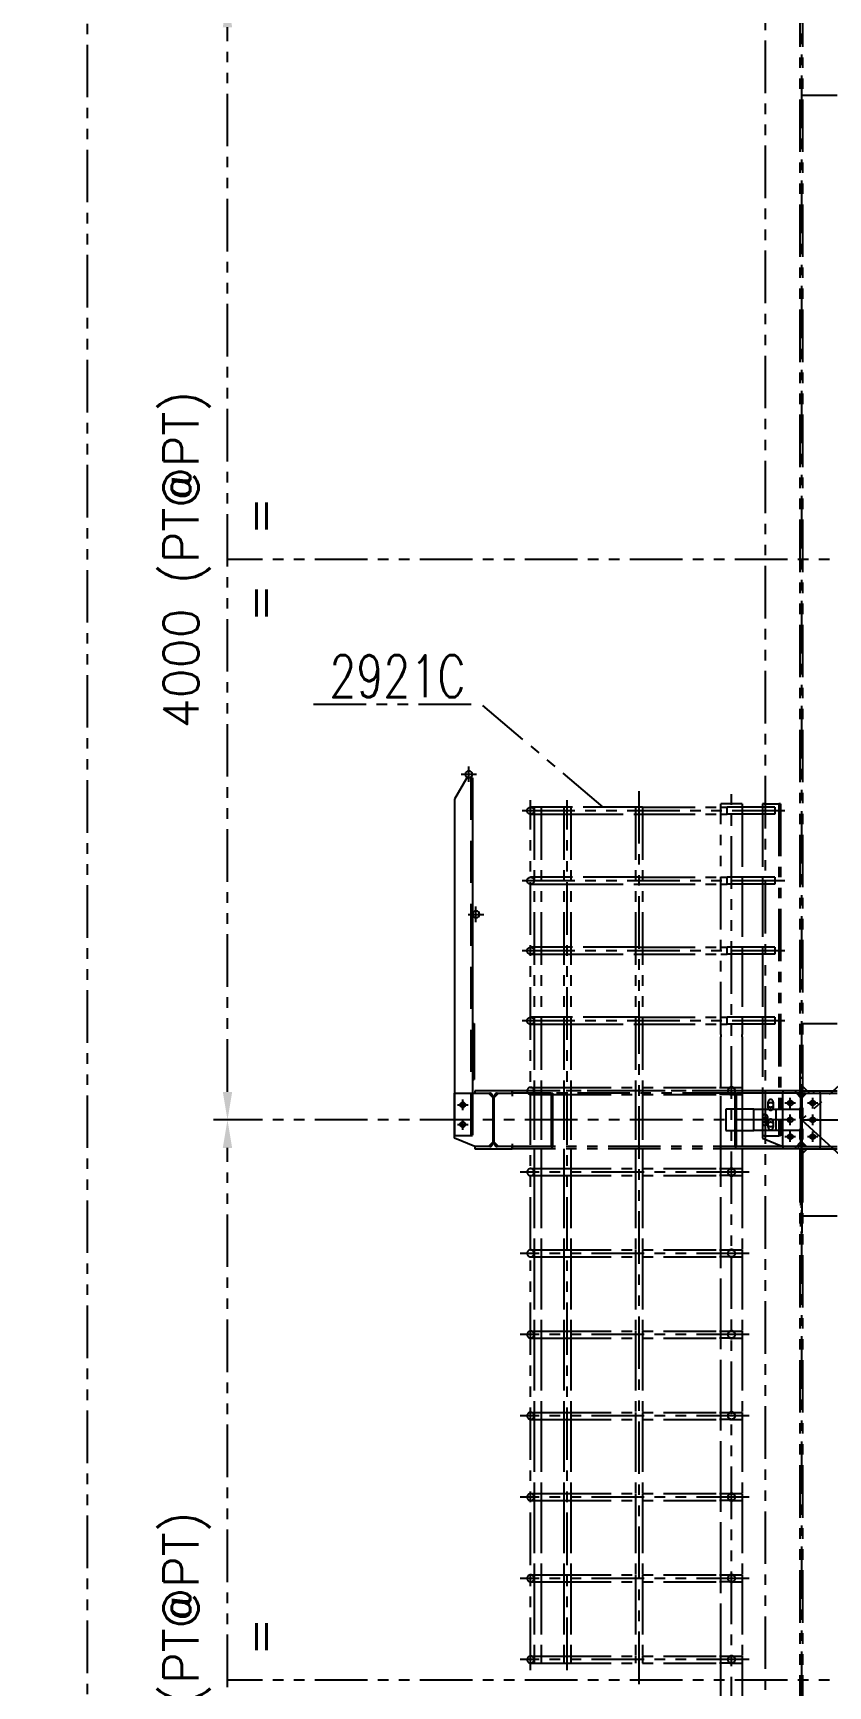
# Model space of a CAD drawing. Header units: millimetres. Extents: x -16232 to 52632, y -3739 to 20678.
# Drawn here: x -16232 to -13392, y 9428 to 15328 of the extents above; entities that cross this region are included whole.
import ezdxf
from ezdxf.enums import TextEntityAlignment as Align

# ---------------------------------------------------------------- set-up
doc = ezdxf.new("R2010")
doc.units = ezdxf.units.MM
doc.header["$LTSCALE"] = 300
doc.header["$MEASUREMENT"] = 0
for name, pattern in [('CENTER', [2, 1.25, -0.25, 0.25, -0.25]), ('DASHED', [0.75, 0.5, -0.25]), ('PHANTOM2', [1.25, 0.625, -0.125, 0.125, -0.125, 0.125, -0.125])]:
    doc.linetypes.add(name, pattern=pattern)
for name, color, linetype in [('CENTRO', 1, 'CENTER'), ('CONTORNO', 3, 'Continuous'), ('EM-PJ-FANTASMA', 8, 'PHANTOM2'), ('TRACEJADA', 3, 'DASHED')]:
    doc.layers.add(name, color=color, linetype=linetype)
doc.styles.add('100CL', font='ROMANS.SHX')
doc.styles.add('ROMANS', font='romans.shx')
doc.dimstyles.new('PADRÃO', dxfattribs={"dimscale": 50, "dimtxt": 2.5, "dimasz": 2, "dimexe": 1, "dimexo": 1, "dimgap": 1, "dimtad": 1, "dimdec": 0, "dimzin": 9, "dimdsep": 46, "dimtxsty": 'ROMANS', "dimcen": 0, "dimclrd": 256, "dimclre": 256, "dimclrt": 7, "dimadec": 1, "dimazin": 2, "dimtfac": 1, "dimtdec": 0, "dimtmove": 0, "dimatfit": 3, "dimfxl": 1, "dimtolj": 1, "dimtzin": 0, "dimlwd": -1, "dimlwe": -1, "dimarcsym": 0})

# ---------------------------------------------------------------- blocks, each defined once
blk = doc.blocks.new('A$C4E747ED4')
at = {"layer": 'CENTRO'}
for p, q in [((5.5, 1250), (-49.5, 1250)), ((-22, 1222.5), (-22, 1277.5)), ((-47.5, 722.5), (-47.5, 777.5)), ((-20, 750), (-75, 750)), ((19, 70), (-19, 70)), ((0, 51), (0, 89)), ((19, 0), (-19, 0)), ((0, -19), (0, 19))]:
    blk.add_line(p, q, dxfattribs=at)
at = {"layer": 'CONTORNO'}
for p, q in [((-35, 1237.5), (-15, 1237.5)), ((-35, 1237.5), (-35, 111.6)), ((-15, 1237.5), (29, 1161.5)), ((29, 1161.5), (29, -40)), ((-41, 360), (-41, 160)), ((-35, 360), (-41, 360)), ((-35, 160), (-41, 160))]:
    blk.add_line(p, q, dxfattribs=at)
for centre, radius in [((-22, 1250), 12.5), ((-47.5, 750), 12.5), ((0, 70), 9), ((0, 0), 9)]:
    blk.add_circle(centre, radius, dxfattribs=at)
at = {"layer": 'TRACEJADA'}
for p, q in [((-29, 1237.5), (-29, -40)), ((-35, 111.6), (-35, -40)), ((-35, -40), (29, -40))]:
    blk.add_line(p, q, dxfattribs=at)
blk = doc.blocks.new('*D92')
at = {"layer": 'Defpoints', "color": 0, "transparency": 16777216}
for p in [(-15537.1, 11448.9), (-13487.1, 11448.9), (-13487.1, 7448.9)]:
    blk.add_point(p, dxfattribs=at)
at = {"layer": 'EM-PJ-FANTASMA', "transparency": 16777216}
for p, q in [((-13537.1, 11448.9), (-15587.1, 11448.9)), ((-15537.1, 7548.9), (-15537.1, 11348.9)), ((-13537.1, 7448.9), (-15587.1, 7448.9))]:
    blk.add_line(p, q, dxfattribs=at)
for points in [[(-15553.8, 11348.9), (-15520.4, 11348.9), (-15537.1, 11448.9)], [(-15553.8, 7548.9), (-15520.4, 7548.9), (-15537.1, 7448.9)]]:
    blk.add_solid(points, dxfattribs=at)
at = {"layer": 'EM-PJ-FANTASMA', "color": 7, "transparency": 16777216, "char_height": 125, "attachment_point": 5, "rotation": 90, "style": 'ROMANS'}
for s, insert in [('\\A1;{\\fRomanS|b0|i0|c0|p34;4000 (PT@PT)', (-15682.2, 9448.9)), ('\\A1;=  =}', (-15424.6, 9448.9))]:
    blk.add_mtext(s, dxfattribs=dict(at, insert=insert))
blk = doc.blocks.new('*D93')
at = {"layer": 'Defpoints', "color": 0, "transparency": 16777216}
for p in [(-15537.1, 15448.9), (-13487.1, 15448.9), (-13487.1, 11448.9)]:
    blk.add_point(p, dxfattribs=at)
at = {"layer": 'EM-PJ-FANTASMA', "transparency": 16777216}
for p, q in [((-13537.1, 15448.9), (-15587.1, 15448.9)), ((-15537.1, 11548.9), (-15537.1, 15348.9)), ((-13537.1, 11448.9), (-15587.1, 11448.9))]:
    blk.add_line(p, q, dxfattribs=at)
for points in [[(-15553.8, 15348.9), (-15520.4, 15348.9), (-15537.1, 15448.9)], [(-15553.8, 11548.9), (-15520.4, 11548.9), (-15537.1, 11448.9)]]:
    blk.add_solid(points, dxfattribs=at)
at = {"layer": 'EM-PJ-FANTASMA', "color": 7, "transparency": 16777216, "char_height": 125, "attachment_point": 5, "rotation": 90, "style": 'ROMANS'}
for s, insert in [('\\A1;{\\fRomanS|b0|i0|c0|p34;4000 (PT@PT)', (-15682.2, 13448.9)), ('\\A1;=  =}', (-15424.6, 13448.9))]:
    blk.add_mtext(s, dxfattribs=dict(at, insert=insert))
blk = doc.blocks.new('*D96')
at = {"layer": 'Defpoints', "color": 0, "transparency": 16777216}
for p in [(-16037.1, 17987.4), (-13712.1, 17987.4), (-13911.1, -1126.1)]:
    blk.add_point(p, dxfattribs=at)
at = {"layer": 'EM-PJ-FANTASMA', "transparency": 16777216}
for p, q in [((-13762.1, 17987.4), (-16087.1, 17987.4)), ((-16037.1, -1026.1), (-16037.1, 17887.4)), ((-13961.1, -1126.1), (-16087.1, -1126.1))]:
    blk.add_line(p, q, dxfattribs=at)
for points in [[(-16053.8, 17887.4), (-16020.4, 17887.4), (-16037.1, 17987.4)], [(-16053.8, -1026.1), (-16020.4, -1026.1), (-16037.1, -1126.1)]]:
    blk.add_solid(points, dxfattribs=at)
at = {"layer": 'EM-PJ-FANTASMA', "color": 7, "transparency": 16777216, "insert": (-16149.6, 8430.7), "char_height": 125, "attachment_point": 5, "rotation": 90, "style": 'ROMANS'}
blk.add_mtext('\\A1;19114', dxfattribs=at)

msp = doc.modelspace()

# ---------------------------------------------------------------- linework, layer by layer
at = {"layer": 'EM-PJ-FANTASMA'}
for p, q in [((-13487.093, 18926.323), (-13487.093, -1226.072)), ((-13492.343, 8153.928), (-13492.343, 17078.928)), ((-13481.843, 8153.928), (-13481.843, 17078.928)), ((-13615.093, 8363.928), (-13615.093, 16868.928)), ((-9087.093, 15448.928), (-13487.093, 11448.928)), ((-13359.093, 15105.428), (-13481.843, 15105.428)), ((-11287.093, 13448.928), (-15537.093, 13448.928)), ((-15229.847, 12932.182), (-14629.847, 12932.182)), ((-14195.256, 12564.928), (-14629.847, 12932.182)), ((-14067.093, 9434.928), (-14067.093, 12639.928)), ((-13737.093, -1226.072), (-13737.093, 12627.428)), ((-14454.593, 9484.928), (-14454.593, 12589.928)), ((-14323.419, 9484.928), (-14323.419, 12589.928)), ((-13775.093, 11753.883), (-13775.093, 12577.428)), ((-13699.093, 12577.428), (-13775.093, 12577.428)), ((-13699.093, 12577.428), (-13699.093, 12564.928)), ((-13626.093, 12577.428), (-13626.093, 12564.928)), ((-13620.093, 12577.428), (-13626.093, 12577.428)), ((-13620.093, 12577.428), (-13615.093, 12577.428)), ((-13615.093, 12577.428), (-13574.093, 12577.428)), ((-13574.093, 12577.428), (-13568.093, 12577.428)), ((-13568.093, 12577.428), (-13568.093, 11392.428)), ((-13562.093, 12577.428), (-13568.093, 12577.428)), ((-13562.093, 12577.428), (-13562.093, 11392.428)), ((-13547.093, 12552.428), (-14492.093, 12552.428)), ((-14442.093, 12564.928), (-14454.593, 12564.928)), ((-14454.593, 12539.928), (-14442.093, 12539.928)), ((-14442.093, 12564.928), (-14442.093, 11564.928)), ((-14429.593, 12564.928), (-14442.093, 12564.928)), ((-14442.093, 12539.928), (-14417.093, 12539.928)), ((-14417.093, 12564.928), (-14429.593, 12564.928)), ((-14417.093, 12564.928), (-14417.093, 11564.928)), ((-14335.919, 12564.928), (-14417.093, 12564.928)), ((-14417.093, 12539.928), (-14335.919, 12539.928)), ((-14335.919, 12564.928), (-14335.919, 11564.928)), ((-14323.419, 12564.928), (-14335.919, 12564.928)), ((-14335.919, 12539.928), (-14310.919, 12539.928)), ((-14310.919, 12564.928), (-14323.419, 12564.928)), ((-14310.919, 12564.928), (-14310.919, 11564.928)), ((-14079.593, 12564.928), (-14310.919, 12564.928)), ((-14310.919, 12539.928), (-14079.593, 12539.928)), ((-14079.593, 12564.928), (-14079.593, 11564.928)), ((-14067.093, 12564.928), (-14079.593, 12564.928)), ((-14079.593, 12539.928), (-14067.093, 12539.928)), ((-14054.593, 12564.928), (-14067.093, 12564.928)), ((-14067.093, 12539.928), (-14054.593, 12539.928)), ((-14054.593, 12564.928), (-14054.593, 11564.928)), ((-14054.593, 12564.928), (-13775.093, 12564.928)), ((-14054.593, 12539.928), (-13775.093, 12539.928)), ((-13775.093, 12564.928), (-13752.093, 12564.928)), ((-13775.093, 12539.928), (-13752.093, 12539.928)), ((-13615.093, 12564.928), (-13752.093, 12564.928)), ((-13752.093, 12539.928), (-13752.093, 12564.928)), ((-13615.093, 12539.928), (-13752.093, 12539.928)), ((-13699.093, 12564.928), (-13699.093, 12539.928)), ((-13699.093, 12539.928), (-13699.093, 12314.928)), ((-13626.093, 12564.928), (-13626.093, 12539.928)), ((-13626.093, 12539.928), (-13626.093, 12314.928)), ((-13582.093, 12564.928), (-13615.093, 12564.928)), ((-13582.093, 12539.928), (-13615.093, 12539.928)), ((-13582.093, 12564.928), (-13582.093, 12539.928)), ((-13547.093, 12302.428), (-14492.093, 12302.428)), ((-14442.093, 12314.928), (-14454.593, 12314.928)), ((-14454.593, 12289.928), (-14442.093, 12289.928)), ((-14417.093, 12314.928), (-14442.093, 12314.928)), ((-14442.093, 12289.928), (-14417.093, 12289.928)), ((-14335.919, 12314.928), (-14417.093, 12314.928)), ((-14417.093, 12289.928), (-14335.919, 12289.928)), ((-14310.919, 12314.928), (-14335.919, 12314.928)), ((-14335.919, 12289.928), (-14310.919, 12289.928)), ((-14079.593, 12314.928), (-14310.919, 12314.928)), ((-14310.919, 12289.928), (-14079.593, 12289.928)), ((-14067.093, 12314.928), (-14079.593, 12314.928)), ((-14079.593, 12289.928), (-14067.093, 12289.928)), ((-14067.093, 12314.928), (-14054.593, 12314.928)), ((-14067.093, 12289.928), (-14054.593, 12289.928)), ((-14054.593, 12314.928), (-13775.093, 12314.928)), ((-14054.593, 12289.928), (-13775.093, 12289.928)), ((-13775.093, 12314.928), (-13752.093, 12314.928)), ((-13775.093, 12289.928), (-13752.093, 12289.928)), ((-13615.093, 12314.928), (-13752.093, 12314.928)), ((-13752.093, 12289.928), (-13752.093, 12314.928)), ((-13615.093, 12289.928), (-13752.093, 12289.928)), ((-13699.093, 12314.928), (-13699.093, 12289.928)), ((-13699.093, 12289.928), (-13699.093, 12064.928)), ((-13626.093, 12314.928), (-13626.093, 12289.928)), ((-13626.093, 12289.928), (-13626.093, 12064.928)), ((-13582.093, 12314.928), (-13615.093, 12314.928)), ((-13582.093, 12289.928), (-13615.093, 12289.928)), ((-13582.093, 12314.928), (-13582.093, 12289.928)), ((-13547.093, 12052.428), (-14492.093, 12052.428)), ((-14442.093, 12064.928), (-14454.593, 12064.928)), ((-14454.593, 12039.928), (-14442.093, 12039.928)), ((-14417.093, 12064.928), (-14442.093, 12064.928)), ((-14442.093, 12039.928), (-14417.093, 12039.928)), ((-14335.919, 12064.928), (-14417.093, 12064.928)), ((-14417.093, 12039.928), (-14335.919, 12039.928)), ((-14310.919, 12064.928), (-14335.919, 12064.928)), ((-14335.919, 12039.928), (-14310.919, 12039.928)), ((-14079.593, 12064.928), (-14310.919, 12064.928)), ((-14310.919, 12039.928), (-14079.593, 12039.928)), ((-14067.093, 12064.928), (-14079.593, 12064.928)), ((-14079.593, 12039.928), (-14067.093, 12039.928)), ((-14067.093, 12064.928), (-14054.593, 12064.928)), ((-14067.093, 12039.928), (-14054.593, 12039.928)), ((-14054.593, 12064.928), (-13775.093, 12064.928)), ((-14054.593, 12039.928), (-13775.093, 12039.928)), ((-13775.093, 12064.928), (-13752.093, 12064.928)), ((-13775.093, 12039.928), (-13752.093, 12039.928)), ((-13615.093, 12064.928), (-13752.093, 12064.928)), ((-13752.093, 12039.928), (-13752.093, 12064.928)), ((-13615.093, 12039.928), (-13752.093, 12039.928)), ((-13699.093, 12064.928), (-13699.093, 12039.928)), ((-13699.093, 12039.928), (-13699.093, 11814.928)), ((-13626.093, 12064.928), (-13626.093, 12039.928)), ((-13626.093, 12039.928), (-13626.093, 11814.928)), ((-13582.093, 12064.928), (-13615.093, 12064.928)), ((-13582.093, 12039.928), (-13615.093, 12039.928)), ((-13582.093, 12064.928), (-13582.093, 12039.928)), ((-13547.093, 11802.428), (-14492.093, 11802.428)), ((-14442.093, 11814.928), (-14454.593, 11814.928)), ((-14417.093, 11814.928), (-14442.093, 11814.928)), ((-14335.919, 11814.928), (-14417.093, 11814.928)), ((-14310.919, 11814.928), (-14335.919, 11814.928)), ((-14079.593, 11814.928), (-14310.919, 11814.928)), ((-14067.093, 11814.928), (-14079.593, 11814.928)), ((-14067.093, 11814.928), (-14054.593, 11814.928)), ((-14054.593, 11814.928), (-13775.093, 11814.928)), ((-13775.093, 11814.928), (-13752.093, 11814.928)), ((-13615.093, 11814.928), (-13752.093, 11814.928)), ((-13752.093, 11789.928), (-13752.093, 11814.928)), ((-13699.093, 11814.928), (-13699.093, 11789.928)), ((-13626.093, 11814.928), (-13626.093, 11789.928)), ((-13582.093, 11814.928), (-13615.093, 11814.928)), ((-13582.093, 11814.928), (-13582.093, 11789.928)), ((-14454.593, 11789.928), (-14442.093, 11789.928)), ((-14442.093, 11789.928), (-14417.093, 11789.928)), ((-14417.093, 11789.928), (-14335.919, 11789.928)), ((-14335.919, 11789.928), (-14310.919, 11789.928)), ((-14310.919, 11789.928), (-14079.593, 11789.928)), ((-14079.593, 11789.928), (-14067.093, 11789.928)), ((-14067.093, 11789.928), (-14054.593, 11789.928)), ((-14054.593, 11789.928), (-13775.093, 11789.928)), ((-13775.093, 11789.928), (-13752.093, 11789.928)), ((-13775.093, 11753.883), (-13775.093, 11745.398)), ((-13775.093, 11606.67), (-13775.093, 11745.398)), ((-13615.093, 11789.928), (-13752.093, 11789.928)), ((-13699.093, 11789.928), (-13699.093, 11753.883)), ((-13699.093, 11745.398), (-13699.093, 11753.883)), ((-13699.093, 11745.398), (-13699.093, 11606.67)), ((-13626.093, 11789.928), (-13626.093, 11552.428)), ((-13582.093, 11789.928), (-13615.093, 11789.928)), ((-13481.843, 11792.428), (-13359.093, 11792.428)), ((-14454.593, 11564.928), (-14354.457, 11564.928)), ((-14442.093, 11564.928), (-14442.093, 11345.428)), ((-14417.093, 11564.928), (-14417.093, 11345.428)), ((-14354.457, 11564.928), (-13779.728, 11564.928)), ((-14335.919, 11564.928), (-14335.919, 11345.428)), ((-14310.919, 11564.928), (-14310.919, 11345.428)), ((-14079.593, 11564.928), (-14079.593, 11345.428)), ((-14054.593, 11564.928), (-14054.593, 11345.428)), ((-13779.728, 11564.928), (-13742.648, 11564.928)), ((-13775.093, 11602.428), (-13775.093, 11606.67)), ((-13775.093, 11564.928), (-13775.093, 11602.428)), ((-13775.093, 11345.428), (-13775.093, 11564.928)), ((-13742.648, 11564.928), (-13699.093, 11564.928)), ((-13699.093, 11606.67), (-13699.093, 11602.428)), ((-13699.093, 11602.428), (-13699.093, 11564.928)), ((-13699.093, 11564.928), (-13699.093, 11552.428)), ((-13487.093, 11295.428), (-13487.093, 11602.428)), ((-13466.843, 11552.428), (-13481.843, 11567.428)), ((-14726.093, 11544.028), (-14653.593, 11544.028)), ((-14726.093, 11383.828), (-14726.093, 11544.028)), ((-14653.593, 11552.428), (-14653.593, 11544.028)), ((-14520.593, 11552.428), (-14653.593, 11552.428)), ((-14653.593, 11544.028), (-14600.093, 11544.028)), ((-14604.993, 11544.028), (-14589.993, 11529.028)), ((-14589.993, 11533.928), (-14589.993, 11363.928)), ((-14584.193, 11529.028), (-14569.193, 11544.028)), ((-14584.193, 11363.928), (-14584.193, 11533.928)), ((-14574.093, 11544.028), (-14520.593, 11544.028)), ((-14520.593, 11552.428), (-14520.593, 11544.028)), ((-13615.093, 11552.428), (-14520.593, 11552.428)), ((-14520.593, 11544.028), (-14520.593, 11552.428)), ((-14381.093, 11544.028), (-14520.593, 11544.028)), ((-14520.593, 11544.028), (-14520.593, 11533.928)), ((-13674.093, 11552.428), (-14492.093, 11552.428)), ((-14454.593, 11539.928), (-14354.457, 11539.928)), ((-14381.093, 11544.028), (-14375.093, 11544.028)), ((-14381.093, 11544.028), (-14381.093, 11383.828)), ((-14381.093, 11529.028), (-14375.093, 11529.028)), ((-14381.093, 11511.428), (-14375.093, 11511.428)), ((-13725.093, 11544.028), (-14375.093, 11544.028)), ((-14375.093, 11383.828), (-14375.093, 11544.028)), ((-14354.457, 11539.928), (-13779.728, 11539.928)), ((-13742.648, 11539.928), (-13779.728, 11539.928)), ((-13742.648, 11539.928), (-13699.093, 11539.928)), ((-13725.093, 11544.028), (-13719.093, 11544.028)), ((-13725.093, 11544.028), (-13725.093, 11383.828)), ((-13725.093, 11529.028), (-13719.093, 11529.028)), ((-13725.093, 11511.428), (-13719.093, 11511.428)), ((-13615.093, 11544.028), (-13719.093, 11544.028)), ((-13719.093, 11383.828), (-13719.093, 11544.028)), ((-13699.093, 11552.428), (-13699.093, 11539.928)), ((-13699.093, 11539.928), (-13699.093, 11345.428)), ((-13626.093, 11552.428), (-13626.093, 11392.428)), ((-13626.093, 11544.028), (-13626.093, 11383.828)), ((-13507.343, 11552.428), (-13615.093, 11552.428)), ((-13507.343, 11544.028), (-13615.093, 11544.028)), ((-13606.093, 11492.428), (-13606.093, 11512.428)), ((-13588.093, 11512.428), (-13588.093, 11492.428)), ((-13553.593, 11552.428), (-13553.593, 11544.028)), ((-13553.593, 11353.828), (-13553.593, 11544.028)), ((-13508.093, 11508.928), (-13546.093, 11508.928)), ((-13527.093, 11489.928), (-13527.093, 11527.928)), ((-13492.343, 11552.428), (-13507.343, 11552.428)), ((-13507.343, 11544.028), (-13507.343, 11552.428)), ((-13492.343, 11544.028), (-13507.343, 11544.028)), ((-13504.993, 11544.028), (-13489.993, 11529.028)), ((-13481.843, 11552.428), (-13492.343, 11552.428)), ((-13489.993, 11533.928), (-13489.993, 11363.928)), ((-13484.193, 11529.028), (-13469.193, 11544.028)), ((-13484.193, 11363.928), (-13484.193, 11533.928)), ((-13481.843, 11552.428), (-13359.093, 11552.428)), ((-13481.843, 11544.028), (-13359.093, 11544.028)), ((-13428.093, 11508.928), (-13466.093, 11508.928)), ((-13461.093, 11544.028), (-13461.093, 11552.428)), ((-13447.093, 11489.928), (-13447.093, 11527.928)), ((-13443.093, 11544.028), (-13443.093, 11552.428)), ((-13420.593, 11544.028), (-13420.593, 11552.428)), ((-13420.593, 11544.028), (-13420.593, 11353.828)), ((-14381.093, 11493.428), (-14375.093, 11493.428)), ((-13657.093, 11486.928), (-13757.093, 11486.928)), ((-13757.093, 11486.928), (-13757.093, 11410.928)), ((-13725.093, 11493.428), (-13719.093, 11493.428)), ((-13657.093, 11486.928), (-13489.993, 11486.928)), ((-13657.093, 11410.928), (-13657.093, 11486.928)), ((-13626.593, 11458.928), (-13626.593, 11438.928)), ((-13607.593, 11438.928), (-13607.593, 11458.928)), ((-13577.093, 11410.928), (-13577.093, 11486.928)), ((-13508.093, 11448.928), (-13546.093, 11448.928)), ((-13527.093, 11429.928), (-13527.093, 11467.928)), ((-13487.093, 11448.928), (-9087.093, 11448.928)), ((-13487.093, 11448.928), (-9087.093, 7448.928)), ((-13428.093, 11448.928), (-13466.093, 11448.928)), ((-13447.093, 11429.928), (-13447.093, 11467.928)), ((-14381.093, 11441.428), (-14375.093, 11441.428)), ((-14381.093, 11423.428), (-14375.093, 11423.428)), ((-13757.093, 11410.928), (-13657.093, 11410.928)), ((-13725.093, 11441.428), (-13719.093, 11441.428)), ((-13725.093, 11423.428), (-13719.093, 11423.428)), ((-13489.993, 11410.928), (-13657.093, 11410.928)), ((-13620.093, 11392.428), (-13626.093, 11392.428)), ((-13620.093, 11392.428), (-13574.093, 11392.428)), ((-13606.093, 11422.428), (-13606.093, 11442.428)), ((-13588.093, 11442.428), (-13588.093, 11422.428)), ((-13574.093, 11392.428), (-13568.093, 11392.428)), ((-13562.093, 11392.428), (-13568.093, 11392.428)), ((-13508.093, 11388.928), (-13546.093, 11388.928)), ((-13527.093, 11369.928), (-13527.093, 11407.928)), ((-13428.093, 11388.928), (-13466.093, 11388.928)), ((-13447.093, 11369.928), (-13447.093, 11407.928)), ((-14653.593, 11353.828), (-14726.093, 11383.828)), ((-14653.593, 11353.828), (-14653.593, 11345.428)), ((-14600.093, 11353.828), (-14653.593, 11353.828)), ((-14653.593, 11345.428), (-14520.593, 11345.428)), ((-14589.993, 11368.828), (-14604.993, 11353.828)), ((-14584.193, 11368.828), (-14569.193, 11353.828)), ((-14520.593, 11353.828), (-14574.093, 11353.828)), ((-14520.593, 11363.928), (-14520.593, 11353.828)), ((-14520.593, 11353.828), (-14520.593, 11345.428)), ((-13615.093, 11353.828), (-14520.593, 11353.828)), ((-14520.593, 11345.428), (-14520.593, 11353.828)), ((-13615.093, 11345.428), (-14520.593, 11345.428)), ((-14442.093, 11345.428), (-14442.093, 11274.928)), ((-14417.093, 11345.428), (-14417.093, 11274.928)), ((-14381.093, 11383.828), (-14375.093, 11383.828)), ((-14381.093, 11383.828), (-14381.093, 11353.828)), ((-14381.093, 11368.828), (-14375.093, 11368.828)), ((-14381.093, 11353.828), (-14375.093, 11353.828)), ((-14375.093, 11353.828), (-14375.093, 11383.828)), ((-14335.919, 11345.428), (-14335.919, 11274.928)), ((-14310.919, 11345.428), (-14310.919, 11274.928)), ((-14079.593, 11345.428), (-14079.593, 11274.928)), ((-14054.593, 11345.428), (-14054.593, 11274.928)), ((-13775.093, 11274.928), (-13775.093, 11345.428)), ((-13725.093, 11383.828), (-13719.093, 11383.828)), ((-13725.093, 11383.828), (-13725.093, 11353.828)), ((-13725.093, 11368.828), (-13719.093, 11368.828)), ((-13725.093, 11353.828), (-13719.093, 11353.828)), ((-13719.093, 11353.828), (-13719.093, 11383.828)), ((-13699.093, 11345.428), (-13699.093, 11274.928)), ((-13626.093, 11383.828), (-13553.593, 11353.828)), ((-13507.343, 11353.828), (-13615.093, 11353.828)), ((-13507.343, 11345.428), (-13615.093, 11345.428)), ((-13553.593, 11353.828), (-13553.593, 11345.428)), ((-13492.343, 11353.828), (-13507.343, 11353.828)), ((-13507.343, 11345.428), (-13507.343, 11353.828)), ((-13492.343, 11345.428), (-13507.343, 11345.428)), ((-13504.993, 11353.828), (-13489.993, 11368.828)), ((-13492.343, 11345.428), (-13481.843, 11345.428)), ((-13490.093, 11345.428), (-13490.093, 11330.428)), ((-13484.093, 11330.428), (-13490.093, 11330.428)), ((-13490.093, 11330.428), (-13490.093, 11045.428)), ((-13469.193, 11353.828), (-13484.193, 11368.828)), ((-13484.093, 11330.428), (-13484.093, 11345.428)), ((-13484.093, 11045.428), (-13484.093, 11330.428)), ((-13481.843, 11353.828), (-13359.093, 11353.828)), ((-13481.843, 11345.428), (-13359.093, 11345.428)), ((-13481.843, 11330.428), (-13466.843, 11345.428)), ((-13420.593, 11345.428), (-13420.593, 11353.828)), ((-14454.593, 11274.928), (-14354.457, 11274.928)), ((-14442.093, 11274.928), (-14442.093, 11249.928)), ((-14417.093, 11274.928), (-14417.093, 11249.928)), ((-14354.457, 11274.928), (-13779.728, 11274.928)), ((-14335.919, 11274.928), (-14335.919, 11249.928)), ((-14310.919, 11274.928), (-14310.919, 11249.928)), ((-14079.593, 11274.928), (-14079.593, 11249.928)), ((-14054.593, 11274.928), (-14054.593, 11249.928)), ((-13779.728, 11274.928), (-13742.648, 11274.928)), ((-13775.093, 11249.928), (-13775.093, 11274.928)), ((-13742.648, 11274.928), (-13699.093, 11274.928)), ((-13699.093, 11274.928), (-13699.093, 11249.928)), ((-13484.093, 11269.019), (-13490.093, 11269.019)), ((-13674.093, 11262.428), (-14492.093, 11262.428)), ((-14454.593, 11249.928), (-14354.457, 11249.928)), ((-14442.093, 11249.928), (-14442.093, 10984.928)), ((-14417.093, 11249.928), (-14417.093, 10984.928)), ((-14354.457, 11249.928), (-13779.728, 11249.928)), ((-14335.919, 11249.928), (-14335.919, 10984.928)), ((-14310.919, 11249.928), (-14310.919, 10984.928)), ((-14079.593, 11249.928), (-14079.593, 10984.928)), ((-14054.593, 11249.928), (-14054.593, 10984.928)), ((-13742.648, 11249.928), (-13779.728, 11249.928)), ((-13775.093, 10984.928), (-13775.093, 11249.928)), ((-13742.648, 11249.928), (-13699.093, 11249.928)), ((-13699.093, 11249.928), (-13699.093, 10984.928)), ((-13484.093, 11248.019), (-13490.093, 11248.019)), ((-13484.093, 11226.327), (-13490.093, 11226.327)), ((-13484.093, 11205.327), (-13490.093, 11205.327)), ((-13484.093, 11201.565), (-13490.093, 11201.565)), ((-13484.093, 11183.635), (-13490.093, 11183.635)), ((-13484.093, 11180.565), (-13490.093, 11180.565)), ((-13484.093, 11170.428), (-13490.093, 11170.428)), ((-13484.093, 11162.635), (-13490.093, 11162.635)), ((-13484.093, 11158.873), (-13490.093, 11158.873)), ((-13484.093, 11137.873), (-13490.093, 11137.873)), ((-13484.093, 11116.181), (-13490.093, 11116.181)), ((-13484.093, 11095.181), (-13490.093, 11095.181)), ((-13359.093, 11105.428), (-13481.843, 11105.428)), ((-13484.093, 11045.428), (-13490.093, 11045.428)), ((-14454.593, 10984.928), (-14354.457, 10984.928)), ((-14442.093, 10984.928), (-14442.093, 10959.928)), ((-14417.093, 10984.928), (-14417.093, 10959.928)), ((-14354.457, 10984.928), (-13779.728, 10984.928)), ((-14335.919, 10984.928), (-14335.919, 10959.928)), ((-14310.919, 10984.928), (-14310.919, 10959.928)), ((-14079.593, 10984.928), (-14079.593, 10959.928)), ((-14054.593, 10984.928), (-14054.593, 10959.928)), ((-13779.728, 10984.928), (-13742.648, 10984.928)), ((-13775.093, 10959.928), (-13775.093, 10984.928)), ((-13742.648, 10984.928), (-13699.093, 10984.928)), ((-13699.093, 10984.928), (-13699.093, 10959.928)), ((-13674.093, 10972.428), (-14492.093, 10972.428)), ((-14454.593, 10959.928), (-14354.457, 10959.928)), ((-14442.093, 10959.928), (-14442.093, 10694.928)), ((-14417.093, 10959.928), (-14417.093, 10694.928)), ((-14354.457, 10959.928), (-13779.728, 10959.928)), ((-14335.919, 10959.928), (-14335.919, 10694.928)), ((-14310.919, 10959.928), (-14310.919, 10694.928)), ((-14079.593, 10959.928), (-14079.593, 10694.928)), ((-14054.593, 10959.928), (-14054.593, 10694.928)), ((-13742.648, 10959.928), (-13779.728, 10959.928)), ((-13775.093, 10694.928), (-13775.093, 10959.928)), ((-13742.648, 10959.928), (-13699.093, 10959.928)), ((-13699.093, 10959.928), (-13699.093, 10694.928)), ((-13674.093, 10682.428), (-14492.093, 10682.428)), ((-14454.593, 10694.928), (-14354.457, 10694.928)), ((-14442.093, 10694.928), (-14442.093, 10669.928)), ((-14417.093, 10694.928), (-14417.093, 10669.928)), ((-14354.457, 10694.928), (-13779.728, 10694.928)), ((-14335.919, 10694.928), (-14335.919, 10669.928)), ((-14310.919, 10694.928), (-14310.919, 10669.928)), ((-14079.593, 10694.928), (-14079.593, 10669.928)), ((-14054.593, 10694.928), (-14054.593, 10669.928)), ((-13779.728, 10694.928), (-13742.648, 10694.928)), ((-13775.093, 10669.928), (-13775.093, 10694.928)), ((-13742.648, 10694.928), (-13699.093, 10694.928)), ((-13699.093, 10694.928), (-13699.093, 10669.928)), ((-14454.593, 10669.928), (-14354.457, 10669.928)), ((-14442.093, 10669.928), (-14442.093, 10404.928)), ((-14417.093, 10669.928), (-14417.093, 10404.928)), ((-14354.457, 10669.928), (-13779.728, 10669.928)), ((-14335.919, 10669.928), (-14335.919, 10404.928)), ((-14310.919, 10669.928), (-14310.919, 10404.928)), ((-14079.593, 10669.928), (-14079.593, 10404.928)), ((-14054.593, 10669.928), (-14054.593, 10404.928)), ((-13742.648, 10669.928), (-13779.728, 10669.928)), ((-13775.093, 10404.928), (-13775.093, 10669.928)), ((-13742.648, 10669.928), (-13699.093, 10669.928)), ((-13699.093, 10669.928), (-13699.093, 10404.928)), ((-13674.093, 10392.428), (-14492.093, 10392.428)), ((-14454.593, 10404.928), (-14354.457, 10404.928)), ((-14442.093, 10404.928), (-14442.093, 10379.928)), ((-14417.093, 10404.928), (-14417.093, 10379.928)), ((-14354.457, 10404.928), (-13779.728, 10404.928)), ((-14335.919, 10404.928), (-14335.919, 10379.928)), ((-14310.919, 10404.928), (-14310.919, 10379.928)), ((-14079.593, 10404.928), (-14079.593, 10379.928)), ((-14054.593, 10404.928), (-14054.593, 10379.928)), ((-13779.728, 10404.928), (-13742.648, 10404.928)), ((-13775.093, 10379.928), (-13775.093, 10404.928)), ((-13742.648, 10404.928), (-13699.093, 10404.928)), ((-13699.093, 10404.928), (-13699.093, 10379.928)), ((-14454.593, 10379.928), (-14354.457, 10379.928)), ((-14442.093, 10379.928), (-14442.093, 10114.928)), ((-14417.093, 10379.928), (-14417.093, 10114.928)), ((-14354.457, 10379.928), (-13779.728, 10379.928)), ((-14335.919, 10379.928), (-14335.919, 10114.928)), ((-14310.919, 10379.928), (-14310.919, 10114.928)), ((-14079.593, 10379.928), (-14079.593, 10114.928)), ((-14054.593, 10379.928), (-14054.593, 10114.928)), ((-13742.648, 10379.928), (-13779.728, 10379.928)), ((-13775.093, 10114.928), (-13775.093, 10379.928)), ((-13742.648, 10379.928), (-13699.093, 10379.928)), ((-13699.093, 10379.928), (-13699.093, 10114.928)), ((-13674.093, 10102.428), (-14492.093, 10102.428)), ((-14454.593, 10114.928), (-14354.457, 10114.928)), ((-14454.593, 10089.928), (-14354.457, 10089.928)), ((-14442.093, 10114.928), (-14442.093, 10089.928)), ((-14442.093, 10089.928), (-14442.093, 9824.928)), ((-14417.093, 10114.928), (-14417.093, 10089.928)), ((-14417.093, 10089.928), (-14417.093, 9824.928)), ((-14354.457, 10114.928), (-13779.728, 10114.928)), ((-14354.457, 10089.928), (-13779.728, 10089.928)), ((-14335.919, 10114.928), (-14335.919, 10089.928)), ((-14335.919, 10089.928), (-14335.919, 9824.928)), ((-14310.919, 10114.928), (-14310.919, 10089.928)), ((-14310.919, 10089.928), (-14310.919, 9824.928)), ((-14079.593, 10114.928), (-14079.593, 10089.928)), ((-14079.593, 10089.928), (-14079.593, 9824.928)), ((-14054.593, 10114.928), (-14054.593, 10089.928)), ((-14054.593, 10089.928), (-14054.593, 9824.928)), ((-13779.728, 10114.928), (-13742.648, 10114.928)), ((-13742.648, 10089.928), (-13779.728, 10089.928)), ((-13775.093, 10089.928), (-13775.093, 10114.928)), ((-13775.093, 9824.928), (-13775.093, 10089.928)), ((-13742.648, 10114.928), (-13699.093, 10114.928)), ((-13742.648, 10089.928), (-13699.093, 10089.928)), ((-13699.093, 10114.928), (-13699.093, 10089.928)), ((-13699.093, 10089.928), (-13699.093, 9824.928)), ((-13674.093, 9812.428), (-14492.093, 9812.428)), ((-14454.593, 9824.928), (-14354.457, 9824.928)), ((-14454.593, 9799.928), (-14354.457, 9799.928)), ((-14442.093, 9824.928), (-14442.093, 9799.928)), ((-14442.093, 9799.928), (-14442.093, 9534.928)), ((-14417.093, 9824.928), (-14417.093, 9799.928)), ((-14417.093, 9799.928), (-14417.093, 9534.928)), ((-14354.457, 9824.928), (-13779.728, 9824.928)), ((-14354.457, 9799.928), (-13779.728, 9799.928)), ((-14335.919, 9824.928), (-14335.919, 9799.928)), ((-14335.919, 9799.928), (-14335.919, 9534.928)), ((-14310.919, 9824.928), (-14310.919, 9799.928)), ((-14310.919, 9799.928), (-14310.919, 9534.928)), ((-14079.593, 9824.928), (-14079.593, 9799.928)), ((-14079.593, 9799.928), (-14079.593, 9534.928)), ((-14054.593, 9824.928), (-14054.593, 9799.928)), ((-14054.593, 9799.928), (-14054.593, 9534.928)), ((-13779.728, 9824.928), (-13742.648, 9824.928)), ((-13742.648, 9799.928), (-13779.728, 9799.928)), ((-13775.093, 9799.928), (-13775.093, 9824.928)), ((-13775.093, 9534.928), (-13775.093, 9799.928)), ((-13742.648, 9824.928), (-13699.093, 9824.928)), ((-13742.648, 9799.928), (-13699.093, 9799.928)), ((-13699.093, 9824.928), (-13699.093, 9799.928)), ((-13699.093, 9799.928), (-13699.093, 9534.928)), ((-13674.093, 9522.428), (-14492.093, 9522.428)), ((-14454.593, 9534.928), (-14354.457, 9534.928)), ((-14454.593, 9509.928), (-14354.457, 9509.928)), ((-14442.093, 9534.928), (-14442.093, 9509.928)), ((-14417.093, 9534.928), (-14417.093, 9509.928)), ((-14354.457, 9534.928), (-13779.728, 9534.928)), ((-14354.457, 9509.928), (-13779.728, 9509.928)), ((-14335.919, 9534.928), (-14335.919, 9509.928)), ((-14310.919, 9534.928), (-14310.919, 9509.928)), ((-14079.593, 9534.928), (-14079.593, 9509.928)), ((-14054.593, 9534.928), (-14054.593, 9509.928)), ((-13779.728, 9534.928), (-13742.648, 9534.928)), ((-13742.648, 9509.928), (-13779.728, 9509.928)), ((-13775.093, 9509.928), (-13775.093, 9534.928)), ((-13775.093, 8577.428), (-13775.093, 9509.928)), ((-13742.648, 9534.928), (-13699.093, 9534.928)), ((-13742.648, 9509.928), (-13699.093, 9509.928)), ((-13699.093, 9534.928), (-13699.093, 9509.928)), ((-13699.093, 9509.928), (-13699.093, 8577.428)), ((-11287.093, 9448.928), (-15537.093, 9448.928))]:
    msp.add_line(p, q, dxfattribs=at)
for centre, radius in [((-14454.593, 12552.428), 12.5), ((-14454.593, 12302.428), 12.5), ((-14454.593, 12052.428), 12.5), ((-14454.593, 11802.428), 12.5), ((-13737.093, 11552.428), 12.5), ((-14697.093, 11502.428), 9), ((-13597.093, 11502.428), 9), ((-13527.093, 11508.928), 9), ((-13447.093, 11508.928), 9), ((-13617.093, 11448.928), 9), ((-13527.093, 11448.928), 9), ((-13447.093, 11448.928), 9), ((-14697.093, 11432.428), 9), ((-13597.093, 11432.428), 9), ((-13527.093, 11388.928), 9), ((-13447.093, 11388.928), 9), ((-13737.093, 11262.428), 12.5), ((-13737.093, 10972.428), 12.5), ((-13737.093, 10682.428), 12.5), ((-13737.093, 10392.428), 12.5), ((-13737.093, 10102.428), 12.5), ((-13737.093, 9812.428), 12.5), ((-13737.093, 9522.428), 12.5)]:
    msp.add_circle(centre, radius, dxfattribs=at)
for centre, radius, start, end in [((-14454.593, 11552.428), 12.5, 90, 180), ((-14454.593, 11552.428), 12.5, 0, 90), ((-13737.093, 11552.428), 13.5, 180, 67.8083934), ((-13737.093, 11552.428), 13.5, 112.1916066, 180), ((-13737.093, 11552.428), 13.5, 67.8083934, 112.1916066), ((-14600.093, 11533.928), 10.1, 0, 90), ((-14574.093, 11533.928), 10.1, 90, 180), ((-14454.593, 11552.428), 12.5, 180, 270), ((-14454.593, 11552.428), 12.5, 270, 0), ((-13597.093, 11512.428), 9, 0, 180), ((-13500.093, 11533.928), 10.1, 0, 90), ((-13474.093, 11533.928), 10.1, 90, 180), ((-13617.093, 11458.928), 9.5, 0, 180), ((-13597.093, 11492.428), 9, 180, 0), ((-13597.093, 11442.428), 9, 0, 180), ((-13617.093, 11438.928), 9.5, 180, 0), ((-13597.093, 11422.428), 9, 180, 0), ((-14600.093, 11363.928), 10.1, 270, 0), ((-14574.093, 11363.928), 10.1, 180, 270), ((-13500.093, 11363.928), 10.1, 270, 0), ((-13474.093, 11363.928), 10.1, 180, 270), ((-14454.593, 11262.428), 12.5, 90, 270), ((-14454.593, 11262.428), 12.5, 0, 90), ((-13737.093, 11262.428), 13.5, 112.1916066, 180), ((-13737.093, 11262.428), 13.5, 67.8083934, 112.1916066), ((-13737.093, 11262.428), 13.5, 292.1916066, 67.8083934), ((-14454.593, 11262.428), 12.5, 270, 0), ((-13737.093, 11262.428), 13.5, 180, 247.8083934), ((-13737.093, 11262.428), 13.5, 247.8083934, 292.1916066), ((-14454.593, 10972.428), 12.5, 90, 270), ((-14454.593, 10972.428), 12.5, 0, 90), ((-13737.093, 10972.428), 13.5, 112.1916066, 180), ((-13737.093, 10972.428), 13.5, 67.8083934, 112.1916066), ((-13737.093, 10972.428), 13.5, 292.1916066, 67.8083934), ((-14454.593, 10972.428), 12.5, 270, 0), ((-13737.093, 10972.428), 13.5, 180, 247.8083934), ((-13737.093, 10972.428), 13.5, 247.8083934, 292.1916066), ((-14454.593, 10682.428), 12.5, 90, 270), ((-14454.593, 10682.428), 12.5, 0, 90), ((-14454.593, 10682.428), 12.5, 270, 0), ((-13737.093, 10682.428), 13.5, 112.1916066, 180), ((-13737.093, 10682.428), 13.5, 180, 247.8083934), ((-13737.093, 10682.428), 13.5, 67.8083934, 112.1916066), ((-13737.093, 10682.428), 13.5, 292.1916066, 67.8083934), ((-13737.093, 10682.428), 13.5, 247.8083934, 292.1916066), ((-14454.593, 10392.428), 12.5, 90, 270), ((-14454.593, 10392.428), 12.5, 0, 90), ((-14454.593, 10392.428), 12.5, 270, 0), ((-13737.093, 10392.428), 13.5, 112.1916066, 180), ((-13737.093, 10392.428), 13.5, 180, 247.8083934), ((-13737.093, 10392.428), 13.5, 67.8083934, 112.1916066), ((-13737.093, 10392.428), 13.5, 292.1916066, 67.8083934), ((-13737.093, 10392.428), 13.5, 247.8083934, 292.1916066), ((-14454.593, 10102.428), 12.5, 90, 270), ((-14454.593, 10102.428), 12.5, 0, 90), ((-14454.593, 10102.428), 12.5, 270, 0), ((-13737.093, 10102.428), 13.5, 112.1916066, 180), ((-13737.093, 10102.428), 13.5, 180, 247.8083934), ((-13737.093, 10102.428), 13.5, 67.8083934, 112.1916066), ((-13737.093, 10102.428), 13.5, 247.8083934, 292.1916066), ((-13737.093, 10102.428), 13.5, 292.1916066, 67.8083934), ((-14454.593, 9812.428), 12.5, 90, 270), ((-14454.593, 9812.428), 12.5, 0, 90), ((-14454.593, 9812.428), 12.5, 270, 0), ((-13737.093, 9812.428), 13.5, 112.1916066, 180), ((-13737.093, 9812.428), 13.5, 180, 247.8083934), ((-13737.093, 9812.428), 13.5, 67.8083934, 112.1916066), ((-13737.093, 9812.428), 13.5, 247.8083934, 292.1916066), ((-13737.093, 9812.428), 13.5, 292.1916066, 67.8083934), ((-14454.593, 9522.428), 12.5, 90, 270), ((-14454.593, 9522.428), 12.5, 0, 90), ((-14454.593, 9522.428), 12.5, 270, 0), ((-13737.093, 9522.428), 13.5, 112.1916066, 180), ((-13737.093, 9522.428), 13.5, 180, 247.8083934), ((-13737.093, 9522.428), 13.5, 67.8083934, 112.1916066), ((-13737.093, 9522.428), 13.5, 247.8083934, 292.1916066), ((-13737.093, 9522.428), 13.5, 292.1916066, 67.8083934)]:
    msp.add_arc(centre, radius, start, end, dxfattribs=at)

# ---------------------------------------------------------------- block references
at = {"layer": 'EM-PJ-FANTASMA', "extrusion": (0, 0, -1), "zscale": -1}
msp.add_blockref('A$C4E747ED4', (14697.093, 11432.428), dxfattribs=at)

# ---------------------------------------------------------------- texts
at = {"layer": 'EM-PJ-FANTASMA', "style": '100CL', "width": 0.75}
msp.add_text('2921C', height=150, dxfattribs=at).set_placement((-14929.847, 13032.182), align=Align.MIDDLE_CENTER)

# ---------------------------------------------------------------- dimensions: what is measured, and where the dimension line sits
at = {"layer": 'EM-PJ-FANTASMA'}
dim = msp.add_linear_dim(base=(-16037.092613885, 17987.427549089), p1=(-13911.092613883, -1126.072450911), p2=(-13712.092613882, 17987.427549089), angle=90, dimstyle='PADRÃO', override={"dimdec": 0}, dxfattribs=at)
dim.commit()
dim.dimension.update_dxf_attribs({"geometry": '*D96', "text_midpoint": (-16149.592613885, 8430.677549089)})
for base, p1, p2, picture, middle in [((-15537.093, 15448.928), (-13487.093, 11448.928), (-13487.093, 15448.928), '*D93', (-15537.093, 13448.928)), ((-15537.093, 11448.928), (-13487.093, 7448.928), (-13487.093, 11448.928), '*D92', (-15537.093, 9448.928))]:
    dim = msp.add_linear_dim(base=base, p1=p1, p2=p2, angle=90, text='{\\fRomanS|b0|i0|c0|p34;<> (PT@PT)\\X=  =}', dimstyle='PADRÃO', override={"dimtmove": 1}, dxfattribs=at)
    dim.commit()
    dim.dimension.update_dxf_attribs({"geometry": picture, "text_midpoint": middle})

doc.saveas('drawing.dxf')
